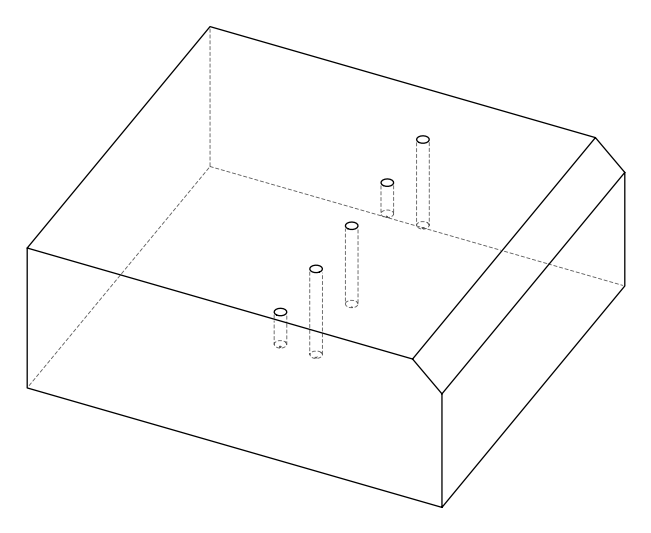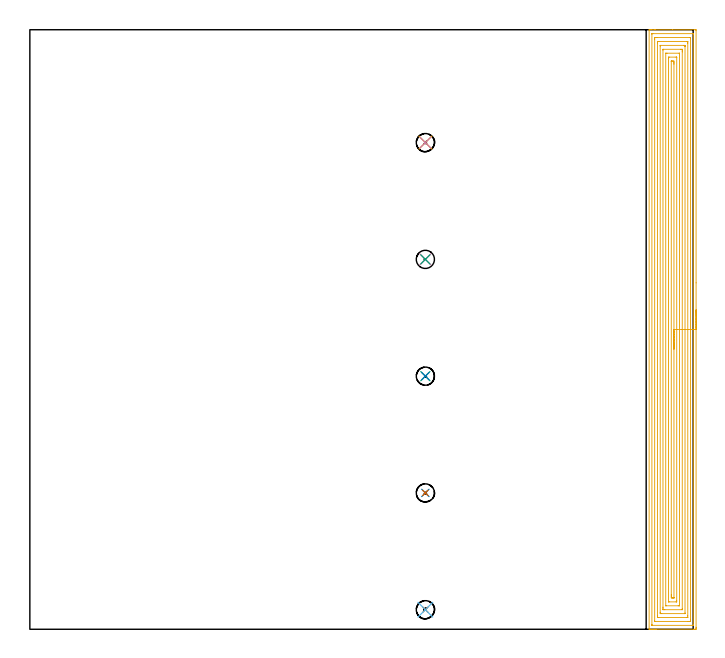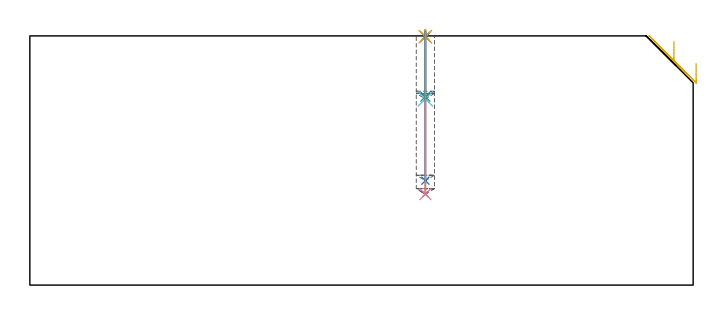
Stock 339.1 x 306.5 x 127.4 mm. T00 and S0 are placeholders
(PLAN: 11 operations, 2 tool changes, 23.8 min)
(1 SPOT_DRILL | STEP1POCKET | NXT0321_9005460120000 | 0.03 min | 1 mm3)
(2 SPOT_DRILL_1 | STEP1POCKET_1 | NXT0321_9005460120000 | 0.03 min | 1 mm3)
(3 SPOT_DRILL_2 | STEP1POCKET_2 | NXT0321_9005460120000 | 0.03 min | 1 mm3)
(4 SPOT_DRILL_3 | STEP1POCKET_3 | NXT0321_9005460120000 | 0.03 min | 1 mm3)
(5 SPOT_DRILL_4 | STEP1POCKET_4 | NXT0321_9005460120000 | 0.03 min | 1 mm3)
(6 DRILL_BLIND_HOLE_INTO_CENTER | STEP1POCKET | UGT0301_488 | 0.14 min | 2052 mm3)
(7 DRILL_BLIND_HOLE_INTO_CENTER_1 | STEP1POCKET_1 | UGT0301_488 | 0.33 min | 5348 mm3)
(8 DRILL_BLIND_HOLE_INTO_CENTER_2 | STEP1POCKET_2 | UGT0301_488 | 0.31 min | 4881 mm3)
(9 DRILL_BLIND_HOLE_INTO_CENTER_3 | STEP1POCKET_3 | UGT0301_488 | 0.13 min | 1978 mm3)
(10 DRILL_BLIND_HOLE_INTO_CENTER_4 | STEP1POCKET_4 | UGT0301_488 | 0.33 min | 5349 mm3)
(11 AREA_MILL | FG_CHAMFER_SURFACE | UGT0205_001 | 22.4 min | 88276 mm3)
(TOOL NXT0321_9005460120000 | NC Spot Drill, 142deg, 12mm, Carbide, Uncoated | D12 PA142 FL30 Z2)
(TOOL UGT0301_488 | Carbide Drill 9.3 mm | D9.3 PA118 FL81 Z2)
(TOOL UGT0205_001 | Chamfer Mill 20 x 3 x 45 deg. | D20 FL50 Z2)
(OP 1 SPOT_DRILL)
G17 G21 G94 G90
T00 M6
G54
G17 G0 G90 X202.2 Y10. S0 M3
G43 Z137.4 H0
G94 G81 G98 Z127. F250. R130.4
G80
M5
M2
(OP 2 SPOT_DRILL_1)
G17 G21 G94 G90
T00 M6
G54
G17 G0 G90 X202.2 Y69.7 S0 M3
G43 Z137.4 H0
G94 G81 G98 Z127. F250. R130.4
G80
M5
M2
(OP 3 SPOT_DRILL_2)
G17 G21 G94 G90
T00 M6
G54
G17 G0 G90 X202.2 Y129.4 S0 M3
G43 Z137.4 H0
G94 G81 G98 Z127. F250. R130.4
G80
M5
M2
(OP 4 SPOT_DRILL_3)
G17 G21 G94 G90
T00 M6
G54
G17 G0 G90 X202.2 Y189.1 S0 M3
G43 Z137.4 H0
G94 G81 G98 Z127. F250. R130.4
G80
M5
M2
(OP 5 SPOT_DRILL_4)
G17 G21 G94 G90
T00 M6
G54
G17 G0 G90 X202.2 Y248.8 S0 M3
G43 Z137.4 H0
G94 G81 G98 Z127. F250. R130.4
G80
M5
M2
(OP 6 DRILL_BLIND_HOLE_INTO_CENTER)
G17 G21 G94 G90
T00 M6
G54
G17 G0 G90 X202.2 Y10. S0 M3
G43 Z137.4 H0
G94 G81 G98 Z95.2 F250. R129.4
G80
M5
M2
(OP 7 DRILL_BLIND_HOLE_INTO_CENTER_1)
G17 G21 G94 G90
T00 M6
G54
G17 G0 G90 X202.2 Y69.7 S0 M3
G43 Z137.4 H0
G94 G81 G98 Z46.5 F250. R129.4
G80
M5
M2
(OP 8 DRILL_BLIND_HOLE_INTO_CENTER_2)
G17 G21 G94 G90
T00 M6
G54
G17 G0 G90 X202.2 Y129.4 S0 M3
G43 Z137.4 H0
G94 G81 G98 Z53.4 F250. R129.4
G80
M5
M2
(OP 9 DRILL_BLIND_HOLE_INTO_CENTER_3)
G17 G21 G94 G90
T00 M6
G54
G17 G0 G90 X202.2 Y189.1 S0 M3
G43 Z137.4 H0
G94 G81 G98 Z96.3 F250. R129.4
G80
M5
M2
(OP 10 DRILL_BLIND_HOLE_INTO_CENTER_4)
G17 G21 G94 G90
T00 M6
G54
G17 G0 G90 X202.2 Y248.8 S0 M3
G43 Z137.4 H0
G94 G81 G98 Z46.5 F250. R129.4
G80
M5
M2
(OP 11 AREA_MILL)
G17 G21 G94 G90
T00 M6
G54
G17 G0 G90 X340.6 Y163.25 S1061 M3
G43 Z137.4 H0
Z113.4
G94 G1 Y163.212 Z112.528 F250.
Y163.098 Z111.663
Y162.909 Z110.812
Y162.647 Z109.98
Y162.313 Z109.174
Y161.91 Z108.4
Y161.441 Z107.664
Y160.91 Z106.972
Y160.321 Z106.329
Y159.678 Z105.74
Y158.986 Z105.208
Y158.25 Z104.74
Y157.476 Z104.337
Y156.67 Z104.003
Y155.838 Z103.741
Y154.986 Z103.552
Y154.122 Z103.438
Y153.25 Z103.4
Y0.998
X340.599 Y0.608 Z103.401
X340.595 Y0.111 Z103.403
X340.592 Y0.009 Z103.406
X340.102 Y0.004 Z103.895
X339.499 Y0. Z104.498
X320.355 Z123.64
X319.752 Z124.242
X319.188 Z124.809
X318.868 Z125.129
X318.303 Z125.693
X317.983 Z126.012
X317.341 Z126.658
X316.961 Z127.038
X316.62 Z127.371
X316.603 Y0.008 Z127.388
X316.6 Y0.162 Z127.4
Y306.338
X316.602 Y306.492 Z127.388
X316.62 Y306.5 Z127.371
X316.961 Z127.038
X317.341 Z126.658
X317.983 Z126.012
X319.188 Z124.809
X319.752 Z124.242
X328.61 Z115.388
X340.102 Z103.895
X340.387 Y306.497 Z103.611
X340.592 Y306.49 Z103.406
X340.599 Y306.283 Z103.399
X340.6 Y177.1 Z103.4
Y153.25
X339.186 Z104.814
X339.185 Y2.178 Z104.815
X339.184 Y2.071 Z104.816
X339.181 Y2.018 Z104.819
X339.18 Y2.013 Z104.82
X339.164 Y2.008 Z104.836
X339.112 Y2.005 Z104.888
X338.722 Y2. Z105.278
X318.372 Y2.001 Z125.628
X318.138 Y2.005 Z125.862
X318.032 Y2.01 Z125.968
X318.021 Y2.014 Z125.979
X318.019 Y2.031 Z125.981
X318.016 Y2.077 Z125.984
X318.015 Y2.172 Z125.985
X318.014 Y2.362 Z125.986
X318.015 Y304.322 Z125.985
X318.016 Y304.429 Z125.984
X318.019 Y304.481 Z125.981
X318.02 Y304.487 Z125.98
X318.037 Y304.491 Z125.963
X318.088 Y304.495 Z125.912
X318.478 Y304.499 Z125.522
X338.828 Z105.172
X339.063 Y304.495 Z104.937
X339.168 Y304.49 Z104.832
X339.179 Y304.486 Z104.821
X339.181 Y304.469 Z104.819
X339.184 Y304.423 Z104.816
X339.185 Y304.328 Z104.815
X339.186 Y304.138 Z104.814
Y153.25
X337.772 Z106.228
X337.771 Y5.071 Z106.229
X337.77 Y4.746 Z106.23
X337.766 Y4.179 Z106.234
X337.765 Y4.025 Z106.235
X337.617 Y4.008 Z106.383
X337.448 Y4.004 Z106.552
X336.74 Y4. Z107.26
X336.563 Z107.437
X319.752 Y4.001 Z124.248
X319.575 Y4.005 Z124.425
X319.458 Y4.01 Z124.542
X319.434 Y4.016 Z124.566
X319.433 Y4.031 Z124.567
X319.431 Y4.07 Z124.569
X319.429 Y4.179 Z124.571
Y301.429
Y301.754
X319.434 Y302.321 Z124.566
X319.435 Y302.475 Z124.565
X319.583 Y302.492 Z124.417
X319.752 Y302.496 Z124.248
X320.46 Y302.5 Z123.54
X320.637 Z123.363
X337.448 Y302.499 Z106.552
X337.625 Y302.495 Z106.375
X337.742 Y302.49 Z106.258
X337.766 Y302.484 Z106.234
X337.767 Y302.469 Z106.233
X337.77 Y302.43 Z106.23
X337.771 Y302.321 Z106.229
X337.772 Y153.25 Z106.228
X336.357 Z107.643
Y6.857
X336.356 Y6.173 Z107.644
X336.353 Y6.074 Z107.647
X336.351 Y6.021 Z107.649
X336.314 Y6.01 Z107.686
X336.103 Y6.005 Z107.897
X335.678 Y6. Z108.322
X321.486 Z122.514
X321.088 Y6.004 Z122.912
X320.889 Y6.01 Z123.111
X320.849 Y6.013 Z123.151
X320.847 Y6.047 Z123.153
X320.845 Y6.105 Z123.155
X320.843 Y6.649 Z123.157
Y6.857
Y299.643
X320.844 Y300.327 Z123.156
X320.847 Y300.426 Z123.153
X320.849 Y300.479 Z123.151
X320.886 Y300.49 Z123.114
X321.097 Y300.494 Z122.903
X321.522 Y300.5 Z122.478
X321.558 Z122.442
X335.714 Z108.286
X336.112 Y300.496 Z107.888
X336.311 Y300.49 Z107.689
X336.351 Y300.487 Z107.649
X336.354 Y300.453 Z107.646
X336.355 Y300.395 Z107.645
X336.357 Y299.851 Z107.643
Y299.643
Y153.25
X334.943 Z109.057
X334.942 Y8.34 Z109.058
X334.938 Y8.038 Z109.062
X334.936 Y8.008 Z109.064
X334.931 Y8.005 Z109.069
X334.913 Y8.002 Z109.087
X334.873 Y8. Z109.127
X334.793 Z109.207
X323.043 Z120.957
X322.407 Y8.003 Z121.593
X322.316 Y8.006 Z121.684
X322.267 Y8.01 Z121.733
X322.263 Y8.189 Z121.737
X322.258 Y8.491 Z121.742
X322.257 Y8.642 Z121.743
X322.258 Y298.16 Z121.742
X322.262 Y298.462 Z121.738
X322.264 Y298.492 Z121.736
X322.269 Y298.495 Z121.731
X322.287 Y298.498 Z121.713
X322.327 Y298.5 Z121.673
X322.407 Z121.593
X334.157 Z109.843
X334.793 Y298.497 Z109.207
X334.884 Y298.494 Z109.116
X334.933 Y298.49 Z109.067
X334.938 Y298.311 Z109.062
X334.942 Y298.009 Z109.058
X334.943 Y297.858 Z109.057
Y153.25
X333.529 Z110.471
Y10.427
X333.528 Y10.172 Z110.472
X333.526 Y10.045 Z110.474
X333.523 Y10.016 Z110.477
X333.521 Y10.01 Z110.479
X333.507 Y10.006 Z110.493
X333.446 Y10.001 Z110.554
X324.599 Y10. Z119.401
X324.176 Y10.001 Z119.824
X323.71 Y10.004 Z120.29
X323.681 Y10.01 Z120.319
X323.678 Y10.037 Z120.322
X323.674 Y10.427 Z120.326
X323.672 Y10.936 Z120.328
X323.671 Y11.32 Z120.329
Y296.073
X323.672 Y296.328 Z120.328
X323.674 Y296.455 Z120.326
X323.677 Y296.484 Z120.323
X323.679 Y296.49 Z120.321
X323.693 Y296.494 Z120.307
X323.754 Y296.499 Z120.246
X332.601 Y296.5 Z111.399
X333.024 Y296.499 Z110.976
X333.49 Y296.496 Z110.51
X333.519 Y296.49 Z110.481
X333.522 Y296.463 Z110.478
X333.526 Y296.073 Z110.474
X333.529 Y295.564 Z110.471
Y295.18
Y153.25
X332.115 Z111.885
Y12.104
X332.114 Y12.05 Z111.886
X332.111 Y12.024 Z111.889
X332.109 Y12.017 Z111.891
X332.095 Y12.01 Z111.905
X331.675 Y12.003 Z112.325
X331.465 Y12. Z112.535
X325.271 Z118.729
X325.164 Y12.003 Z118.836
X325.145 Y12.005 Z118.855
X325.092 Y12.02 Z118.908
X325.086 Y12.187 Z118.914
Y12.212
X325.085 Y294.396 Z118.915
X325.086 Y294.45 Z118.914
X325.088 Y294.476 Z118.912
X325.091 Y294.483 Z118.909
X325.105 Y294.49 Z118.895
X325.525 Y294.497 Z118.475
X325.735 Y294.5 Z118.265
X331.929 Z112.071
X332.036 Y294.497 Z111.964
X332.055 Y294.494 Z111.945
X332.108 Y294.48 Z111.892
X332.114 Y294.313 Z111.886
Y294.287
X332.115 Y153.25 Z111.885
X330.701 Z113.299
X330.7 Y14.557 Z113.3
X330.698 Y14.223 Z113.302
X330.693 Y14.01 Z113.307
X330.59 Y14.004 Z113.41
X330.37 Y14. Z113.63
X326.83 Z117.17
X326.61 Y14.004 Z117.39
X326.507 Y14.01 Z117.493
X326.502 Y14.066 Z117.498
X326.5 Y14.127 Z117.5
Y291.943
X326.502 Y292.277 Z117.498
X326.507 Y292.49 Z117.493
X326.61 Y292.496 Z117.39
X326.83 Y292.5 Z117.17
X330.37 Z113.63
X330.59 Y292.496 Z113.41
X330.693 Y292.49 Z113.307
X330.698 Y292.434 Z113.302
X330.7 Y292.373 Z113.3
X330.701 Y153.25 Z113.299
X329.286 Z114.714
Y16.156
X329.284 Y16.07 Z114.716
X329.282 Y16.028 Z114.718
X329.28 Y16.013 Z114.72
X329.262 Y16.008 Z114.738
X328.6 Y16.002 Z115.4
X328.383 Z115.617
X327.929 Y16.01 Z116.071
X327.918 Y16.471 Z116.082
X327.916 Y16.676 Z116.084
X327.914 Y17.368 Z116.086
Y17.568
Y290.344
X327.915 Y290.43 Z116.085
X327.918 Y290.472 Z116.082
X327.92 Y290.487 Z116.08
X327.938 Y290.492 Z116.062
X328.6 Y290.498 Z115.4
X328.817 Z115.183
X329.271 Y290.49 Z114.729
X329.282 Y290.029 Z114.718
X329.284 Y289.824 Z114.716
X329.286 Y289.132 Z114.714
Y288.932
Y153.25
Y152.378 Z114.752
Y151.513 Z114.866
Y150.662 Z115.054
Y149.83 Z115.317
Y149.024 Z115.651
Y148.25 Z116.053
Y147.514 Z116.522
Y146.822 Z117.053
Y146.179 Z117.643
Y145.59 Z118.286
Y145.058 Z118.978
Y144.59 Z119.714
Y144.187 Z120.488
Y143.853 Z121.294
Y143.591 Z122.126
Y143.402 Z122.977
Y143.288 Z123.842
Y143.25 Z124.714
G0 Z137.4
M5
M2
